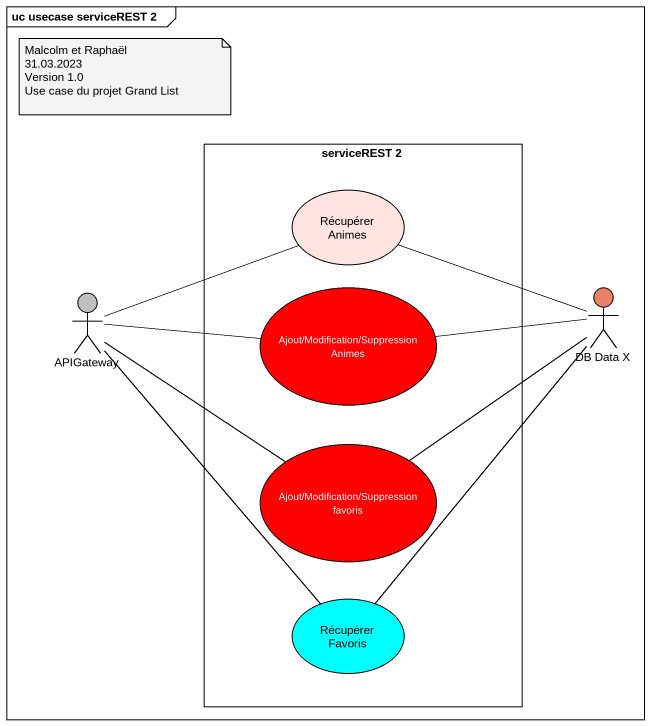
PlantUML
@startuml
mainframe uc usecase serviceREST 2
rectangle "serviceREST 2" as serviceREST_2 {
  usecase "Récupérer Animes" as Récupérer_Animes #FFE4E1
  usecase "Ajout/Modification/Suppression Animes" as Ajout_Modification #FF0000
  usecase "Ajout/Modification/Suppression favoris" as Ajout_Modification_2 #FF0000
  usecase "Récupérer Favoris" as Récupérer_Favoris #00FFFF
}
actor APIGateway #C0C0C0
actor "DB Data X" as DB_Data_X #EA8066
Récupérer_Animes -right- DB_Data_X
APIGateway -right- Récupérer_Animes
APIGateway -right- Ajout_Modification
APIGateway -- Ajout_Modification_2
APIGateway -- Récupérer_Favoris
Ajout_Modification -right- DB_Data_X
Ajout_Modification_2 -up- DB_Data_X
Récupérer_Favoris -up- DB_Data_X
note as N1
  Malcolm et Raphaël
  31.03.2023
  Version 1.0
  Use case du projet Grand List
end note
@enduml
